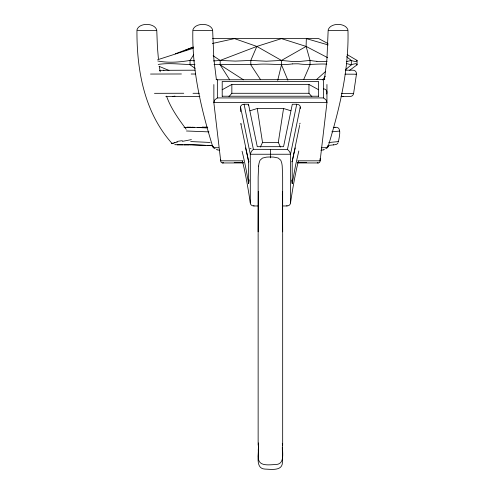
<?xml version="1.0" encoding="UTF-8"?>
<svg xmlns="http://www.w3.org/2000/svg" width="494" height="494" viewBox="0 0 494 494"><rect width="100%" height="100%" fill="white"/><g stroke="black" fill="none" stroke-linecap="round" stroke-linejoin="round"><path stroke-width="0.74" d="M258.14 233.292L258.14 445.187M270.403 157.876L270.403 149.336M282.673 233.292L282.673 445.187M258.313 191.61L258.146 232.396L258.152 177.05L258.609 166.04M303.674 79.54L310.047 64.844L310.047 60.429L306.107 46.424L306.329 38.618L328.207 44.948M282.5 191.468L282.321 194.605M298.814 150.973L295.505 165.607L292.213 183.595L291.701 180.112M326.769 94.014L326.942 92.514A3.507 3.304 0 0 0 323.459 88.858M324.465 79.238L326.942 59.107L328.152 30.443L347.967 30.443C348.98 70.062 339.526 108.748 328.17 146.391M345.565 70.191L352.982 70.191A3.507 3.507 0 0 1 356.458 74.211L353.605 93.49A3.507 3.507 0 0 1 350.135 96.478L341.051 96.478M286.946 205.374L286.853 205.967L282.364 205.967M280.456 147.058L278.295 142.439L283.55 108.495L290.855 110.773M258.578 446.891L258.374 448.441A42.336 42.336 0 0 0 258.263 449.941C258.683 456.19 255.447 468.689 265.006 469.09C271.052 469.232 282.574 471.369 282.432 462.125A42.354 42.354 0 0 0 282.549 460.618L282.296 447.274M258.578 442.933L258.263 456.308A42.354 41.261 0 0 0 258.374 457.777C258.393 467.04 270.088 464.601 276.14 464.527C285.279 463.934 282.123 451.961 282.549 445.909A42.336 41.249 0 0 0 282.432 444.446L282.296 443.309M136.962 29.831C139.234 22.44 154.529 22.668 156.759 30.041M328.164 29.936C330.393 22.545 345.695 22.563 347.949 29.936M192.864 29.936C195.118 22.563 210.419 22.545 212.642 29.936M298.382 161.13A153.832 15.191 -85.7 0 0 290.515 202.954L290.509 154.103L289.577 151.609L287.483 149.379L296.727 104.253L292.312 104.253L283.55 146.681L257.263 146.681L248.501 104.253L244.079 104.253A3.52 2.803 0 0 0 240.541 107.044L240.547 111.644M296.727 104.259A3.52 2.803 0 0 1 300.272 107.044L290.515 154.245L250.297 154.245L240.547 107.044M299.642 125.39L292.213 161.371L292.213 183.595M277.702 80.405L281.475 64.844L281.475 60.429L306.107 46.424L327.571 57.631M306.107 46.424L281.475 38.618L256.849 46.424L250.804 60.429L250.804 64.844L260.523 79.633M260.357 147.058L262.518 142.439L257.263 108.495L249.958 110.773M249.217 179.878L248.599 183.595L248.093 180.606A164.551 16.246 85.7 0 0 242.072 151.257M212.716 145.681L212.611 146.273A3.501 3.402 -9.9 0 0 215.106 148.663M338.174 142.754L336.834 144.192L335.438 144.662M193.704 54.698L190.042 60.429L190.042 64.844L195.118 68.314M322.743 79.991L325.293 76.206M228.957 96.645L231.847 93.286L231.847 84.437L308.96 84.437L318.599 89.741M327.874 146.879L325.855 147.663L321.31 147.755M316.469 79.633L325.558 71.476M345.454 69.753L351.314 64.844A40.601 5.971 -37.7 0 1 352.741 64.288L355.655 63.646L356.964 64.337A45.182 6.644 -37.7 0 1 357.045 64.844L349.678 70.284M324.391 149.416L323.372 149.904M287.483 149.379L253.391 149.336L251.415 151.337L250.297 154.19L250.297 202.954A3.717 2.958 0 0 0 253.959 205.992M222.207 89.741L231.847 84.437M292.059 161.637L291.787 161.723M193.24 47.078L175.284 53.815M184.188 50.703L193.216 47.158M316.895 61.324A52.741 33.067 26.1 0 1 310.047 60.429L298.469 61.589A63.899 44.763 8.9 0 1 292.497 61.509L281.475 60.429L256.849 46.424L220.176 60.429L213.118 55.76M174.95 96.102L172.77 96.478M217.354 97.929L214.779 99.856L213.853 102.604L326.96 102.536L326.003 99.819L323.496 97.942L217.354 97.929L217.354 79.787L216.131 79.583M217.354 79.787L324.793 79.59M191.382 139.623L182.391 141.364M157.672 59.731L193.197 48.295M223.603 162.767L222.609 162.952L243.172 162.94M175.012 142.68L173.783 143.019M323.267 149.929L320.865 150.256M184.027 127.396L194.692 127.329M176.167 142.377L177.414 142.087M212.303 43.497L234.483 38.618L256.849 46.424M159.327 70.333L194.994 70.191M173.153 143.167L172.696 143.248M172.604 143.26L171.961 143.328L172.27 143.303M158.228 64.43C170.442 62.534 182.768 64.788 194.969 64.529M214.044 64.498C228.166 64.424 242.363 64.492 256.472 64.399C268.514 63.3 280.512 65.572 292.497 63.893M328.214 145.483L333.666 144.847M333.419 144.878L334.994 144.693M333.678 127.464L333.271 127.508L335.074 127.298M334.704 127.341C342.737 126.05 338.909 137.493 338.52 141.58L338.174 141.611M346.609 61.602L351.314 60.429A41.187 5.872 36.4 0 0 352.741 60.96L355.649 61.571L356.964 60.91A45.843 6.539 36.4 0 0 357.045 60.429L347.159 54.593M281.475 60.429L266.278 61.231L250.804 60.429L235.36 61.102L220.176 60.429L220.176 64.844L229.691 79.806M328.738 142.538L338.297 141.599M331.857 131.799L339.619 131.077M327.213 61.256L326.231 61.336A56.063 35.148 26.1 0 1 316.895 61.324M191.079 144.686L190.332 144.73M190.165 144.736L189.708 144.754M211.883 145.687L189.85 144.748M189.332 144.761L182.465 144.816M171.968 143.328L172.005 143.322A11.3 0.333 -12.9 0 0 171.998 143.408M188.757 144.773L188.844 144.773A13.27 0.55 0 0 1 183.873 144.853M218.675 147.774L214.76 147.632L212.939 146.879M222.578 162.952L221.368 162.594L220.775 161.495A150.806 5.471 84.2 0 1 220.713 159.846M191.129 74.02L195.624 74.014M193.006 93.298L199.23 93.292M212.556 38.618L318.754 38.618L328.016 43.589M231.847 93.286L308.96 93.286L311.856 96.645M222.207 96.231L318.599 96.231M165.78 96.478L199.891 96.478M257.263 108.495L283.55 108.495M262.518 142.439L278.295 142.439M243.042 160.816L220.695 160.816L213.865 102.764L213.865 84.548M297.765 160.816L320.118 160.816L326.942 102.764L326.942 84.468M234.205 162.526L243.449 162.526M297.363 162.526L306.601 162.526M297.635 162.94L318.451 162.946L319.544 162.507L320.038 161.47A150.991 5.477 -84.2 0 0 320.149 158.278M258.442 205.967L253.959 205.967L253.867 205.374M185.596 144.501L205.374 145.292M356.063 74.205L345.053 74.156M355.976 74.205L356.452 74.211M353.537 93.49L341.44 93.428M187.282 144.686L190.128 144.705M186.948 127.162L191.215 127.224M156.722 30.542L136.955 30.338C136.727 70.543 144.39 112.459 171.937 143.328M206.196 127.18L202.367 127.162L205.56 127.705M205.936 127.18L207.739 127.205M186.442 130.984L208.987 131.892M178.297 144.791L177.902 144.785A15.512 0.655 0 0 0 182.484 144.853M177.994 144.791L176.759 144.767M177.71 144.785L177.334 144.779M190.678 141.55L210.166 142.451M176.358 144.754L175.895 144.742M192.123 127.248L193.401 127.285M318.167 162.952L317.272 162.792M194.513 127.322L206.832 127.921M175.549 144.73L174.709 144.686M197.31 127.427L202.688 127.687M207.079 145.39L212.562 145.73M326.775 64.109C317.259 63.572 307.935 65.307 298.462 63.825A67.746 44.448 -7.8 0 0 292.504 63.893M219.62 150.238L217.385 149.886M157.753 60.96C168.405 63.102 179.408 62.195 190.042 60.429A134.368 80.991 -24.2 0 0 194.611 60.842M249.062 161.736L248.729 161.631M323.459 97.929L323.459 79.787M217.125 149.799L216.415 149.416M159.037 66.313L168.96 70.426M220.176 64.844L243.456 79.806M163.94 70.407L163.619 70.191M346.516 56.693L351.314 60.429L351.314 64.844L348.035 63.899A44.898 19.241 -32.4 0 0 346.319 63.658M186.182 129.267C178.519 118.968 170.856 108.334 166.515 96.126M281.475 64.844L287.885 80.275M212.642 146.391C201.064 108.81 191.968 70.025 192.845 30.443L212.655 30.443L213.871 59.107L216.347 79.238M244.079 104.253L253.391 149.336M240.862 123.889L248.599 161.371L248.599 183.595M159.408 66.851L160.217 71.834M258.615 195.994L258.313 191.468M158.413 58.829L157.419 47.097L156.783 30.548M282.5 191.604L282.667 232.396L282.661 177.05L282.198 166.04A41.762 33.24 0 0 0 281.66 162.736L280.963 160.729A8.898 7.083 0 0 0 280.635 160.124L278.19 158.012L273.806 157.111A34.951 27.818 0 0 0 271.058 157.012L269.755 157.006A32.295 25.707 0 0 0 266.315 157.16L262.462 158.086L260.177 160.124A8.898 7.083 0 0 0 259.85 160.729L259.097 163.039A43.33 34.494 0 0 0 258.621 166.04M357.045 60.429L357.045 64.844M318.599 96.373L318.599 81.485L222.207 81.485L222.207 96.373M308.96 84.437L308.96 93.286M300.259 107.044L300.259 108.575M248.501 104.253L248.501 105.648M250.02 148.54A163.656 3.693 3.4 0 1 251.032 148.595M290.453 202.954A3.717 2.958 0 0 1 286.853 205.992M242.424 161.13A153.832 15.191 85.7 0 1 250.297 202.954M343.213 96.478A3.507 3.507 0 0 1 341.582 96.083M154.461 93.335A161.266 0.519 0 0 1 183.737 93.255M150.522 74.057A166.188 0.519 0 0 1 181.409 73.977M220.182 60.41A134.368 80.991 -24.2 0 1 213.464 60.923M213.414 146.842A15.833 3.612 -0.2 0 1 212.791 146.267M325.774 148.645A3.501 3.402 9.9 0 0 328.195 146.273L327.997 145.551A11.461 2.433 4.6 0 0 327.806 145.415M328.016 146.267A15.833 3.612 0.2 0 1 327.399 146.842M182.422 144.742A15.684 0.55 0.1 0 1 178.742 144.723M176.79 141.537A16.209 5.977 -5.1 0 1 182.366 140.71M174.345 142.741A7.348 0.753 -10.8 0 1 175.555 142.402M173.573 143.118A7.095 0.716 -22.2 0 1 172.98 143.248M245.549 147.922A167.997 16.24 85.8 0 1 248.68 162.044M241.3 124.111A3.52 2.803 0 0 1 240.825 123.481M292.244 161.476A167.997 16.24 -85.8 0 1 295.264 147.928M300.111 123.204A3.52 2.803 0 0 1 299.512 124.111"/></g></svg>
